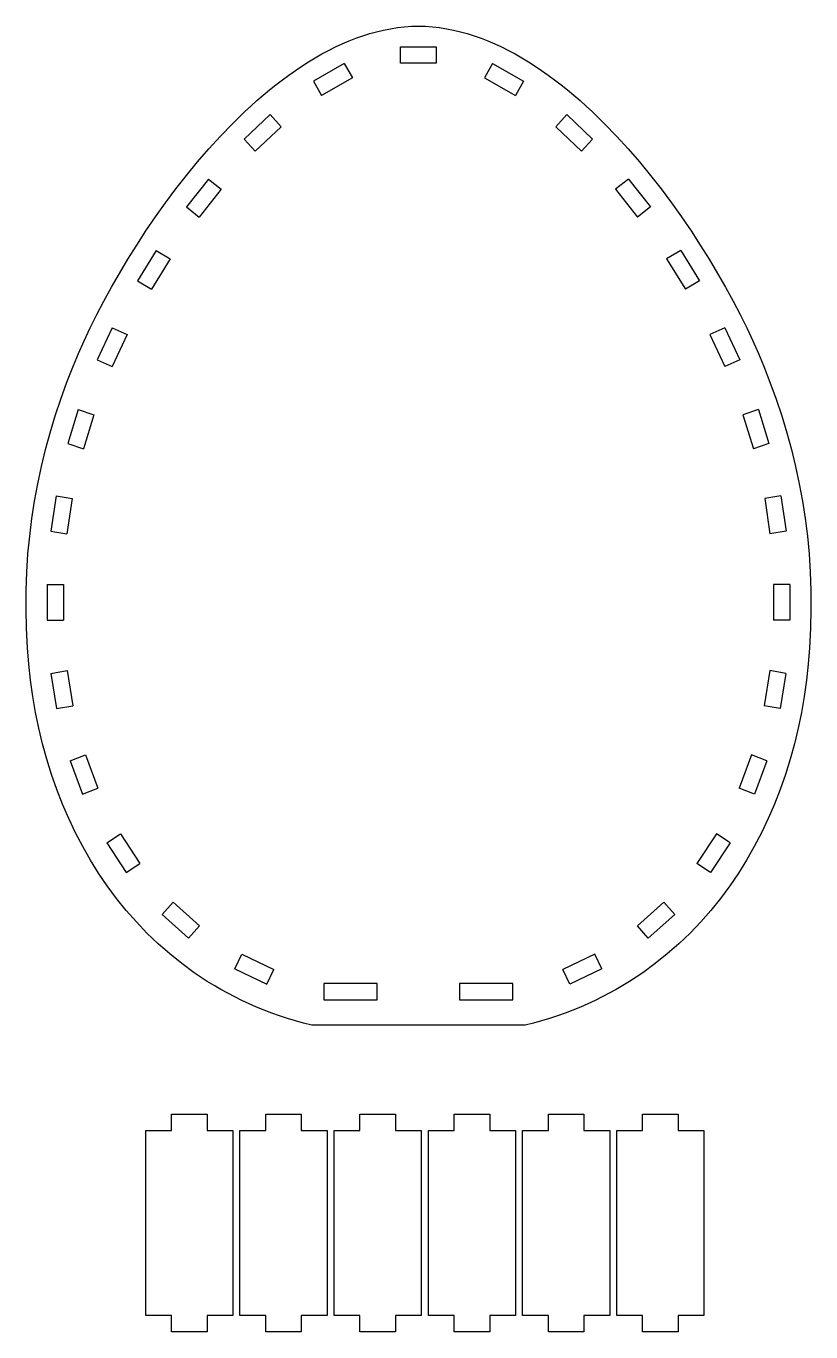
# Model space of a CAD drawing. Header units: millimetres. Extents: x -28 to 873, y 271 to 512.
# Drawn here: x 286.7 to 430.2, y 273.4 to 512.1 of the extents above; entities that cross this region are included whole.
import ezdxf

# ---------------------------------------------------------------- set-up
doc = ezdxf.new("R2010")
doc.units = ezdxf.units.MM
doc.header["$MEASUREMENT"] = 0
doc.layers.get('0').update_dxf_attribs({"linetype": 'CONTINUOUS', "true_color": 0xffffff})

msp = doc.modelspace()

# ---------------------------------------------------------------- linework, layer by layer
at = {"color": 7, "linetype": 'Continuous', "true_color": 0xffffff}
for p, q in [((344.88, 505.21), (339.23, 502)), ((344.88, 505.21), (346.36, 502.6)), ((371.98, 505.21), (370.51, 502.6)), ((371.98, 505.21), (377.64, 502)), ((339.23, 502), (340.7, 499.39)), ((346.36, 502.6), (340.7, 499.39)), ((370.51, 502.6), (376.16, 499.39)), ((377.64, 502), (376.16, 499.39)), ((331.3, 495.91), (326.59, 491.43)), ((331.3, 495.91), (333.31, 493.68)), ((385.56, 495.91), (383.56, 493.68)), ((385.56, 495.91), (390.27, 491.43)), ((333.31, 493.68), (328.6, 489.2)), ((383.56, 493.68), (388.27, 489.2)), ((326.59, 491.43), (328.6, 489.2)), ((390.27, 491.43), (388.27, 489.2)), ((320.03, 484.12), (316.01, 479.01)), ((322.4, 482.28), (318.38, 477.17)), ((320.03, 484.12), (322.4, 482.28)), ((396.83, 484.12), (394.46, 482.28)), ((394.46, 482.28), (398.48, 477.17)), ((396.83, 484.12), (400.85, 479.01)), ((316.01, 479.01), (318.38, 477.17)), ((400.85, 479.01), (398.48, 477.17)), ((310.46, 471.03), (307.05, 465.5)), ((310.46, 471.03), (313.05, 469.51)), ((406.4, 471.03), (403.81, 469.51)), ((406.4, 471.03), (409.81, 465.5)), ((313.05, 469.51), (309.63, 463.98)), ((403.81, 469.51), (407.23, 463.98)), ((307.05, 465.5), (309.63, 463.98)), ((409.81, 465.5), (407.23, 463.98)), ((302.42, 456.95), (299.7, 451.05)), ((302.42, 456.95), (305.16, 455.73)), ((414.44, 456.95), (411.7, 455.73)), ((414.44, 456.95), (417.16, 451.05)), ((305.16, 455.73), (302.44, 449.83)), ((411.7, 455.73), (414.42, 449.83)), ((299.7, 451.05), (302.44, 449.83)), ((417.16, 451.05), (414.42, 449.83)), ((296.25, 441.98), (294.35, 435.76)), ((296.25, 441.98), (299.1, 441.04)), ((420.62, 441.98), (417.76, 441.04)), ((420.62, 441.98), (422.51, 435.76)), ((299.1, 441.04), (297.2, 434.82)), ((417.76, 441.04), (419.66, 434.82)), ((294.35, 435.76), (297.2, 434.82)), ((422.51, 435.76), (419.66, 434.82)), ((292.18, 426.21), (291.23, 419.78)), ((292.18, 426.21), (295.14, 425.71)), ((295.14, 425.71), (294.19, 419.28)), ((424.69, 426.21), (421.73, 425.71)), ((421.73, 425.71), (422.67, 419.28)), ((424.69, 426.21), (425.63, 419.78)), ((291.23, 419.78), (294.19, 419.28)), ((425.63, 419.78), (422.67, 419.28)), ((290.54, 410.02), (293.54, 410.02)), ((290.54, 410.02), (290.55, 403.52)), ((293.54, 410.02), (293.55, 403.52)), ((423.32, 410.02), (423.31, 403.52)), ((426.32, 410.02), (423.32, 410.02)), ((426.32, 410.02), (426.31, 403.52)), ((290.55, 403.52), (293.55, 403.52)), ((426.31, 403.52), (423.31, 403.52)), ((291.24, 393.77), (294.2, 394.27)), ((291.24, 393.77), (292.28, 387.36)), ((294.2, 394.27), (295.24, 387.85)), ((422.66, 394.27), (421.63, 387.85)), ((425.62, 393.77), (422.66, 394.27)), ((425.62, 393.77), (424.58, 387.36)), ((292.28, 387.36), (295.24, 387.85)), ((424.58, 387.36), (421.63, 387.85)), ((294.75, 377.81), (297.55, 378.88)), ((294.75, 377.81), (297.01, 371.71)), ((297.55, 378.88), (299.81, 372.78)), ((419.31, 378.88), (417.05, 372.78)), ((422.11, 377.81), (419.31, 378.88)), ((422.11, 377.81), (419.85, 371.71)), ((297.01, 371.71), (299.81, 372.78)), ((419.85, 371.71), (417.05, 372.78)), ((301.46, 362.81), (303.96, 364.47)), ((301.46, 362.81), (305.03, 357.37)), ((303.96, 364.47), (307.52, 359.04)), ((412.9, 364.47), (409.34, 359.04)), ((415.4, 362.81), (411.83, 357.37)), ((415.4, 362.81), (412.9, 364.47)), ((305.03, 357.37), (307.52, 359.04)), ((411.83, 357.37), (409.34, 359.04)), ((311.58, 349.72), (313.57, 351.97)), ((313.57, 351.97), (318.41, 347.64)), ((403.29, 351.97), (398.45, 347.64)), ((405.28, 349.72), (403.29, 351.97)), ((311.58, 349.72), (316.43, 345.39)), ((405.28, 349.72), (400.44, 345.39)), ((316.43, 345.39), (318.41, 347.64)), ((400.44, 345.39), (398.45, 347.64)), ((324.88, 339.76), (326.16, 342.48)), ((326.16, 342.48), (332.02, 339.66)), ((390.7, 342.48), (384.84, 339.66)), ((391.98, 339.76), (390.7, 342.48)), ((324.88, 339.76), (330.74, 336.95)), ((330.74, 336.95), (332.02, 339.66)), ((386.12, 336.95), (384.84, 339.66)), ((391.98, 339.76), (386.12, 336.95))]:
    msp.add_line(p, q, dxfattribs=at)
for points in [[(338.93, 329.45), (337.43, 329.84), (335.95, 330.25), (334.49, 330.7), (333.05, 331.17), (331.63, 331.68), (330.24, 332.21), (328.86, 332.78), (327.51, 333.37), (326.18, 333.99), (324.87, 334.63), (323.58, 335.3), (322.31, 336.01), (321.07, 336.73), (319.84, 337.48), (317.46, 339.06), (315.17, 340.74), (312.96, 342.51), (310.84, 344.37), (308.81, 346.32), (306.87, 348.35), (305.01, 350.46), (303.24, 352.65), (301.56, 354.92), (299.97, 357.26), (298.47, 359.66), (297.06, 362.13), (295.74, 364.65), (294.51, 367.24), (293.37, 369.87), (292.32, 372.56), (291.35, 375.3), (290.48, 378.07), (289.71, 380.89), (289.02, 383.75), (288.42, 386.64), (287.92, 389.56), (287.51, 392.5), (287.19, 395.47), (286.96, 398.46), (286.79, 402.01), (286.72, 405.5), (286.74, 408.93), (286.85, 412.29), (287.06, 415.61), (287.37, 418.87), (287.76, 422.09), (288.25, 425.27), (288.83, 428.43), (289.5, 431.55), (290.25, 434.66), (291.1, 437.75), (292.04, 440.83), (293.07, 443.9), (294.19, 446.97), (295.39, 450.06), (296.31, 452.26), (297.33, 454.55), (298.44, 456.91), (299.65, 459.33), (300.94, 461.81), (302.32, 464.33), (303.78, 466.88), (305.32, 469.45), (306.93, 472.03), (308.62, 474.62), (310.38, 477.2), (312.21, 479.76), (314.1, 482.3), (316.06, 484.79), (318.07, 487.24), (320.14, 489.64), (322.26, 491.96), (324.43, 494.22), (326.65, 496.38), (327.78, 497.42), (328.91, 498.44), (330.06, 499.44), (331.22, 500.4), (332.39, 501.34), (333.56, 502.24), (334.75, 503.12), (335.94, 503.96), (337.14, 504.77), (338.35, 505.54), (339.57, 506.28), (340.79, 506.97), (342.02, 507.63), (343.26, 508.25), (344.5, 508.83), (345.75, 509.36), (347, 509.85), (348.26, 510.29), (349.52, 510.69), (350.78, 511.04), (352.05, 511.34), (353.33, 511.59), (354.6, 511.79), (355.88, 511.93), (357.16, 512.03), (358.44, 512.06), (359.73, 512.03), (361.01, 511.93), (362.29, 511.79), (363.56, 511.59), (364.84, 511.34), (366.1, 511.04), (367.37, 510.69), (368.63, 510.29), (369.89, 509.85), (371.14, 509.36), (372.39, 508.83), (373.63, 508.25), (374.87, 507.63), (376.1, 506.97), (377.32, 506.28), (378.54, 505.54), (379.75, 504.77), (380.95, 503.96), (382.14, 503.12), (383.33, 502.24), (384.5, 501.34), (385.67, 500.4), (386.83, 499.44), (387.97, 498.44), (389.11, 497.42), (390.24, 496.38), (392.46, 494.22), (394.63, 491.96), (396.75, 489.64), (398.82, 487.24), (400.83, 484.79), (402.79, 482.3), (404.68, 479.76), (406.51, 477.2), (408.27, 474.62), (409.96, 472.03), (411.57, 469.45), (413.11, 466.88), (414.57, 464.33), (415.95, 461.81), (417.24, 459.33), (418.45, 456.91), (419.56, 454.55), (420.58, 452.26), (421.5, 450.06), (422.7, 446.97), (423.82, 443.9), (424.85, 440.83), (425.78, 437.75), (426.63, 434.66), (427.39, 431.55), (428.06, 428.43), (428.64, 425.27), (429.13, 422.09), (429.53, 418.87), (429.83, 415.61), (430.04, 412.29), (430.15, 408.93), (430.18, 405.5), (430.1, 402.01), (429.93, 398.46), (429.7, 395.47), (429.38, 392.5), (428.97, 389.56), (428.47, 386.64), (427.87, 383.75), (427.18, 380.89), (426.41, 378.07), (425.54, 375.3), (424.58, 372.56), (423.52, 369.87), (422.38, 367.24), (421.15, 364.65), (419.83, 362.13), (418.42, 359.66), (416.92, 357.26), (415.33, 354.92), (413.65, 352.65), (411.88, 350.46), (410.03, 348.35), (408.08, 346.32), (406.05, 344.37), (403.93, 342.51), (401.72, 340.74), (399.43, 339.06), (397.04, 337.48), (395.82, 336.73), (394.58, 336.01), (393.31, 335.3), (392.02, 334.63), (390.71, 333.99), (389.38, 333.37), (388.03, 332.78), (386.65, 332.21), (385.26, 331.68), (383.84, 331.17), (382.4, 330.7), (380.94, 330.25), (379.46, 329.84), (377.96, 329.45), (377.94, 329.45), (377.9, 329.45), (377.83, 329.45), (377.74, 329.45), (377.62, 329.45), (377.47, 329.45), (377.31, 329.45), (377.12, 329.45), (376.91, 329.45), (376.68, 329.45), (376.43, 329.45), (376.16, 329.45), (375.87, 329.45), (375.56, 329.45), (375.24, 329.45), (374.91, 329.45), (374.56, 329.45), (374.19, 329.45), (373.82, 329.45), (373.43, 329.45), (373.03, 329.45), (372.62, 329.45), (371.78, 329.45), (370.91, 329.45), (370.02, 329.45), (369.11, 329.45), (368.2, 329.45), (367.29, 329.45), (366.38, 329.45), (365.49, 329.45), (364.62, 329.45), (363.77, 329.45), (363.37, 329.45), (362.97, 329.45), (362.58, 329.45), (362.2, 329.45), (361.84, 329.45), (361.49, 329.45), (361.15, 329.45), (360.83, 329.45), (360.53, 329.45), (360.24, 329.45), (359.97, 329.45), (359.72, 329.45), (359.49, 329.45), (359.28, 329.45), (359.09, 329.45), (358.92, 329.45), (358.78, 329.45), (358.66, 329.45), (358.56, 329.45), (358.49, 329.45), (358.45, 329.45), (358.44, 329.45), (358.43, 329.45), (358.39, 329.45), (358.32, 329.45), (358.23, 329.45), (358.11, 329.45), (357.96, 329.45), (357.79, 329.45), (357.61, 329.45), (357.39, 329.45), (357.16, 329.45), (356.91, 329.45), (356.64, 329.45), (356.36, 329.45), (356.05, 329.45), (355.73, 329.45), (355.4, 329.45), (355.04, 329.45), (354.68, 329.45), (354.31, 329.45), (353.92, 329.45), (353.52, 329.45), (353.11, 329.45), (352.27, 329.45), (351.4, 329.45), (350.51, 329.45), (349.6, 329.45), (348.69, 329.45), (347.77, 329.45), (346.87, 329.45), (345.98, 329.45), (345.1, 329.45), (344.26, 329.45), (343.86, 329.45), (343.46, 329.45), (343.07, 329.45), (342.69, 329.45), (342.33, 329.45), (341.98, 329.45), (341.64, 329.45), (341.32, 329.45), (341.02, 329.45), (340.73, 329.45), (340.46, 329.45), (340.21, 329.45), (339.98, 329.45), (339.77, 329.45), (339.58, 329.45), (339.41, 329.45), (339.27, 329.45), (339.15, 329.45), (339.05, 329.45), (338.98, 329.45), (338.94, 329.45), (338.93, 329.45), (338.93, 329.45), (338.93, 329.45)], [(355.18, 508.28), (355.2, 508.28), (355.25, 508.28), (355.34, 508.28), (355.46, 508.28), (355.61, 508.28), (355.78, 508.28), (355.98, 508.28), (356.2, 508.28), (356.43, 508.28), (356.69, 508.28), (356.96, 508.28), (357.24, 508.28), (357.83, 508.28), (358.43, 508.28), (359.04, 508.28), (359.62, 508.28), (359.91, 508.28), (360.17, 508.28), (360.43, 508.28), (360.67, 508.28), (360.89, 508.28), (361.08, 508.28), (361.26, 508.28), (361.4, 508.28), (361.52, 508.28), (361.61, 508.28), (361.66, 508.28), (361.68, 508.28), (361.68, 508.27), (361.68, 508.25), (361.68, 508.22), (361.68, 508.17), (361.68, 508.11), (361.68, 508.04), (361.68, 507.88), (361.68, 507.28), (361.68, 507.06), (361.68, 506.82), (361.68, 506.58), (361.68, 506.34), (361.68, 506.1), (361.68, 505.88), (361.68, 505.69), (361.68, 505.52), (361.68, 505.45), (361.68, 505.39), (361.68, 505.35), (361.68, 505.31), (361.68, 505.29), (361.68, 505.28), (361.66, 505.28), (361.61, 505.28), (361.52, 505.28), (361.4, 505.28), (361.26, 505.28), (361.08, 505.28), (360.89, 505.28), (360.67, 505.28), (360.43, 505.28), (360.17, 505.28), (359.91, 505.28), (359.62, 505.28), (359.04, 505.28), (358.43, 505.28), (357.83, 505.28), (357.24, 505.28), (356.96, 505.28), (356.69, 505.28), (356.43, 505.28), (356.2, 505.28), (355.98, 505.28), (355.78, 505.28), (355.61, 505.28), (355.46, 505.28), (355.34, 505.28), (355.25, 505.28), (355.2, 505.28), (355.18, 505.28), (355.18, 505.29), (355.18, 505.31), (355.18, 505.35), (355.18, 505.39), (355.18, 505.45), (355.18, 505.52), (355.18, 505.69), (355.18, 505.88), (355.18, 506.1), (355.18, 506.34), (355.18, 506.58), (355.18, 506.82), (355.18, 507.06), (355.18, 507.28), (355.18, 507.88), (355.18, 508.04), (355.18, 508.11), (355.18, 508.17), (355.18, 508.22), (355.18, 508.25), (355.18, 508.27), (355.18, 508.28), (355.18, 508.28), (355.18, 508.28)], [(341.15, 334.09), (341.16, 334.09), (341.18, 334.09), (341.22, 334.09), (341.26, 334.09), (341.32, 334.09), (341.39, 334.09), (341.48, 334.09), (341.57, 334.09), (341.68, 334.09), (341.79, 334.09), (341.92, 334.09), (342.05, 334.09), (342.35, 334.09), (342.68, 334.09), (343.03, 334.09), (343.42, 334.09), (343.82, 334.09), (344.24, 334.09), (344.67, 334.09), (345.12, 334.09), (346.03, 334.09), (346.94, 334.09), (347.38, 334.09), (347.82, 334.09), (348.24, 334.09), (348.64, 334.09), (349.02, 334.09), (349.38, 334.09), (349.71, 334.09), (350, 334.09), (350.14, 334.09), (350.26, 334.09), (350.38, 334.09), (350.49, 334.09), (350.58, 334.09), (350.66, 334.09), (350.74, 334.09), (350.8, 334.09), (350.84, 334.09), (350.88, 334.09), (350.9, 334.09), (350.9, 334.09), (350.9, 334.1), (350.9, 334.12), (350.9, 334.16), (350.9, 334.21), (350.9, 334.26), (350.9, 334.33), (350.9, 334.5), (350.9, 335.1), (350.9, 335.32), (350.9, 335.55), (350.9, 335.79), (350.9, 336.04), (350.9, 336.27), (350.9, 336.49), (350.9, 336.69), (350.9, 336.85), (350.9, 336.92), (350.9, 336.98), (350.9, 337.03), (350.9, 337.06), (350.9, 337.08), (350.9, 337.09), (350.9, 337.09), (350.88, 337.09), (350.84, 337.09), (350.8, 337.09), (350.74, 337.09), (350.66, 337.09), (350.58, 337.09), (350.49, 337.09), (350.38, 337.09), (350.26, 337.09), (350.14, 337.09), (350, 337.09), (349.71, 337.09), (349.38, 337.09), (349.02, 337.09), (348.64, 337.09), (348.24, 337.09), (347.82, 337.09), (347.38, 337.09), (346.94, 337.09), (346.03, 337.09), (345.12, 337.09), (344.67, 337.09), (344.24, 337.09), (343.82, 337.09), (343.42, 337.09), (343.03, 337.09), (342.68, 337.09), (342.35, 337.09), (342.05, 337.09), (341.92, 337.09), (341.79, 337.09), (341.68, 337.09), (341.57, 337.09), (341.48, 337.09), (341.39, 337.09), (341.32, 337.09), (341.26, 337.09), (341.22, 337.09), (341.18, 337.09), (341.16, 337.09), (341.15, 337.09), (341.15, 337.08), (341.15, 337.06), (341.15, 337.03), (341.15, 336.98), (341.15, 336.92), (341.15, 336.85), (341.15, 336.69), (341.15, 336.49), (341.15, 336.27), (341.15, 336.04), (341.15, 335.79), (341.15, 335.55), (341.15, 335.32), (341.15, 335.1), (341.15, 334.5), (341.15, 334.33), (341.15, 334.26), (341.15, 334.21), (341.15, 334.16), (341.15, 334.12), (341.15, 334.1), (341.15, 334.09), (341.15, 334.09), (341.15, 334.09)], [(365.96, 334.09), (365.96, 334.09), (365.99, 334.09), (366.02, 334.09), (366.07, 334.09), (366.13, 334.09), (366.2, 334.09), (366.28, 334.09), (366.38, 334.09), (366.48, 334.09), (366.6, 334.09), (366.72, 334.09), (366.86, 334.09), (367.15, 334.09), (367.48, 334.09), (367.84, 334.09), (368.22, 334.09), (368.62, 334.09), (369.04, 334.09), (369.48, 334.09), (369.92, 334.09), (370.83, 334.09), (371.74, 334.09), (372.19, 334.09), (372.62, 334.09), (373.04, 334.09), (373.45, 334.09), (373.83, 334.09), (374.18, 334.09), (374.51, 334.09), (374.81, 334.09), (374.94, 334.09), (375.07, 334.09), (375.18, 334.09), (375.29, 334.09), (375.38, 334.09), (375.47, 334.09), (375.54, 334.09), (375.6, 334.09), (375.65, 334.09), (375.68, 334.09), (375.7, 334.09), (375.71, 334.09), (375.71, 334.1), (375.71, 334.12), (375.71, 334.16), (375.71, 334.21), (375.71, 334.26), (375.71, 334.33), (375.71, 334.5), (375.71, 335.1), (375.71, 335.32), (375.71, 335.55), (375.71, 335.79), (375.71, 336.04), (375.71, 336.27), (375.71, 336.49), (375.71, 336.69), (375.71, 336.85), (375.71, 336.92), (375.71, 336.98), (375.71, 337.03), (375.71, 337.06), (375.71, 337.08), (375.71, 337.09), (375.7, 337.09), (375.68, 337.09), (375.65, 337.09), (375.6, 337.09), (375.54, 337.09), (375.47, 337.09), (375.38, 337.09), (375.29, 337.09), (375.18, 337.09), (375.07, 337.09), (374.94, 337.09), (374.81, 337.09), (374.51, 337.09), (374.19, 337.09), (373.83, 337.09), (373.45, 337.09), (373.04, 337.09), (372.62, 337.09), (372.19, 337.09), (371.74, 337.09), (370.83, 337.09), (369.92, 337.09), (369.48, 337.09), (369.04, 337.09), (368.62, 337.09), (368.22, 337.09), (367.84, 337.09), (367.48, 337.09), (367.15, 337.09), (366.86, 337.09), (366.72, 337.09), (366.6, 337.09), (366.48, 337.09), (366.38, 337.09), (366.28, 337.09), (366.2, 337.09), (366.13, 337.09), (366.07, 337.09), (366.02, 337.09), (365.99, 337.09), (365.96, 337.09), (365.96, 337.09), (365.96, 337.08), (365.96, 337.06), (365.96, 337.03), (365.96, 336.98), (365.96, 336.92), (365.96, 336.85), (365.96, 336.69), (365.96, 336.49), (365.96, 336.27), (365.96, 336.04), (365.96, 335.79), (365.96, 335.55), (365.96, 335.32), (365.96, 335.1), (365.96, 334.5), (365.96, 334.33), (365.96, 334.26), (365.96, 334.21), (365.96, 334.16), (365.96, 334.12), (365.96, 334.1), (365.96, 334.09), (365.96, 334.09), (365.96, 334.09)], [(313.29, 310.22), (313.29, 310.23), (313.29, 310.25), (313.29, 310.29), (313.29, 310.33), (313.29, 310.39), (313.29, 310.46), (313.29, 310.63), (313.29, 310.82), (313.29, 311.04), (313.29, 311.28), (313.29, 311.92), (313.29, 312.16), (313.29, 312.4), (313.29, 312.62), (313.29, 312.82), (313.29, 312.98), (313.29, 313.05), (313.29, 313.11), (313.29, 313.16), (313.29, 313.19), (313.29, 313.21), (313.29, 313.22), (313.31, 313.22), (313.36, 313.22), (313.45, 313.22), (313.57, 313.22), (313.71, 313.22), (313.89, 313.22), (314.09, 313.22), (314.3, 313.22), (314.54, 313.22), (314.8, 313.22), (315.07, 313.22), (315.35, 313.22), (315.93, 313.22), (316.54, 313.22), (317.15, 313.22), (317.73, 313.22), (318.01, 313.22), (318.28, 313.22), (318.54, 313.22), (318.77, 313.22), (318.99, 313.22), (319.19, 313.22), (319.36, 313.22), (319.51, 313.22), (319.63, 313.22), (319.72, 313.22), (319.77, 313.22), (319.79, 313.22), (319.79, 313.21), (319.79, 313.19), (319.79, 313.16), (319.79, 313.11), (319.79, 313.05), (319.79, 312.98), (319.79, 312.82), (319.79, 312.62), (319.79, 312.4), (319.79, 312.16), (319.79, 311.92), (319.79, 311.28), (319.79, 311.04), (319.79, 310.82), (319.79, 310.63), (319.79, 310.46), (319.79, 310.39), (319.79, 310.33), (319.79, 310.29), (319.79, 310.25), (319.79, 310.23), (319.79, 310.22), (319.8, 310.22), (319.84, 310.22), (319.91, 310.22), (319.99, 310.22), (320.1, 310.22), (320.22, 310.22), (320.37, 310.22), (320.53, 310.22), (320.7, 310.22), (320.88, 310.22), (321.08, 310.22), (321.28, 310.22), (321.71, 310.22), (322.15, 310.22), (322.58, 310.22), (323.01, 310.22), (323.21, 310.22), (323.41, 310.22), (323.59, 310.22), (323.77, 310.22), (323.92, 310.22), (324.07, 310.22), (324.19, 310.22), (324.3, 310.22), (324.38, 310.22), (324.45, 310.22), (324.49, 310.22), (324.5, 310.22), (324.5, 310.2), (324.5, 310.12), (324.5, 310.01), (324.5, 309.84), (324.5, 309.64), (324.5, 309.39), (324.5, 309.1), (324.5, 308.77), (324.5, 308.41), (324.5, 308), (324.5, 307.57), (324.5, 307.1), (324.5, 306.6), (324.5, 306.08), (324.5, 305.52), (324.5, 304.94), (324.5, 303.71), (324.5, 302.38), (324.5, 300.99), (324.5, 299.53), (324.5, 298.02), (324.5, 296.47), (324.5, 293.32), (324.5, 290.17), (324.5, 288.62), (324.5, 287.12), (324.5, 285.66), (324.5, 284.26), (324.5, 282.94), (324.5, 281.7), (324.5, 281.12), (324.5, 280.57), (324.5, 280.04), (324.5, 279.54), (324.5, 279.07), (324.5, 278.64), (324.5, 278.24), (324.5, 277.87), (324.5, 277.55), (324.5, 277.26), (324.5, 277.01), (324.5, 276.8), (324.5, 276.64), (324.5, 276.52), (324.5, 276.45), (324.5, 276.42), (324.49, 276.42), (324.45, 276.42), (324.38, 276.42), (324.3, 276.42), (324.19, 276.42), (324.07, 276.42), (323.92, 276.42), (323.77, 276.42), (323.59, 276.42), (323.41, 276.42), (323.21, 276.42), (323.01, 276.42), (322.58, 276.42), (322.15, 276.42), (321.71, 276.42), (321.28, 276.42), (321.08, 276.42), (320.88, 276.42), (320.7, 276.42), (320.53, 276.42), (320.37, 276.42), (320.22, 276.42), (320.1, 276.42), (319.99, 276.42), (319.91, 276.42), (319.84, 276.42), (319.8, 276.42), (319.79, 276.42), (319.79, 276.41), (319.79, 276.39), (319.79, 276.36), (319.79, 276.31), (319.79, 276.25), (319.79, 276.18), (319.79, 276.02), (319.79, 275.82), (319.79, 275.6), (319.79, 275.36), (319.79, 275.12), (319.79, 274.48), (319.79, 274.24), (319.79, 274.02), (319.79, 273.83), (319.79, 273.66), (319.79, 273.59), (319.79, 273.53), (319.79, 273.49), (319.79, 273.45), (319.79, 273.43), (319.79, 273.42), (319.77, 273.42), (319.72, 273.42), (319.63, 273.42), (319.51, 273.42), (319.36, 273.42), (319.19, 273.42), (318.99, 273.42), (318.77, 273.42), (318.54, 273.42), (318.28, 273.42), (318.01, 273.42), (317.73, 273.42), (317.15, 273.42), (316.54, 273.42), (315.93, 273.42), (315.35, 273.42), (315.07, 273.42), (314.8, 273.42), (314.54, 273.42), (314.3, 273.42), (314.09, 273.42), (313.89, 273.42), (313.71, 273.42), (313.57, 273.42), (313.45, 273.42), (313.36, 273.42), (313.31, 273.42), (313.29, 273.42), (313.29, 273.43), (313.29, 273.45), (313.29, 273.49), (313.29, 273.53), (313.29, 273.59), (313.29, 273.66), (313.29, 273.83), (313.29, 274.02), (313.29, 274.24), (313.29, 274.48), (313.29, 275.12), (313.29, 275.36), (313.29, 275.6), (313.29, 275.82), (313.29, 276.02), (313.29, 276.18), (313.29, 276.25), (313.29, 276.31), (313.29, 276.36), (313.29, 276.39), (313.29, 276.41), (313.29, 276.42), (313.28, 276.42), (313.24, 276.42), (313.17, 276.42), (313.09, 276.42), (312.98, 276.42), (312.85, 276.42), (312.71, 276.42), (312.55, 276.42), (312.38, 276.42), (312.2, 276.42), (312, 276.42), (311.8, 276.42), (311.37, 276.42), (310.93, 276.42), (310.49, 276.42), (310.07, 276.42), (309.86, 276.42), (309.67, 276.42), (309.48, 276.42), (309.31, 276.42), (309.15, 276.42), (309.01, 276.42), (308.89, 276.42), (308.78, 276.42), (308.69, 276.42), (308.63, 276.42), (308.59, 276.42), (308.58, 276.42), (308.58, 276.45), (308.58, 276.52), (308.58, 276.64), (308.58, 276.8), (308.58, 277.01), (308.58, 277.26), (308.58, 277.55), (308.58, 277.87), (308.58, 278.24), (308.58, 278.64), (308.58, 279.07), (308.58, 279.54), (308.58, 280.04), (308.58, 280.57), (308.58, 281.12), (308.58, 281.7), (308.58, 282.94), (308.58, 284.26), (308.58, 285.66), (308.58, 287.12), (308.58, 288.62), (308.58, 290.17), (308.58, 293.32), (308.58, 296.47), (308.58, 298.02), (308.58, 299.53), (308.58, 300.99), (308.58, 302.38), (308.58, 303.71), (308.58, 304.94), (308.58, 305.52), (308.58, 306.08), (308.58, 306.6), (308.58, 307.1), (308.58, 307.57), (308.58, 308), (308.58, 308.41), (308.58, 308.77), (308.58, 309.1), (308.58, 309.39), (308.58, 309.64), (308.58, 309.84), (308.58, 310.01), (308.58, 310.12), (308.58, 310.2), (308.58, 310.22), (308.59, 310.22), (308.63, 310.22), (308.69, 310.22), (308.78, 310.22), (308.89, 310.22), (309.01, 310.22), (309.15, 310.22), (309.31, 310.22), (309.48, 310.22), (309.67, 310.22), (309.86, 310.22), (310.07, 310.22), (310.49, 310.22), (310.93, 310.22), (311.37, 310.22), (311.8, 310.22), (312, 310.22), (312.2, 310.22), (312.38, 310.22), (312.55, 310.22), (312.71, 310.22), (312.85, 310.22), (312.98, 310.22), (313.09, 310.22), (313.17, 310.22), (313.24, 310.22), (313.28, 310.22), (313.29, 310.22), (313.29, 310.22), (313.29, 310.22)], [(330.51, 310.22), (330.51, 310.23), (330.51, 310.25), (330.51, 310.29), (330.51, 310.33), (330.51, 310.39), (330.51, 310.46), (330.51, 310.63), (330.51, 310.82), (330.51, 311.04), (330.51, 311.28), (330.51, 311.92), (330.51, 312.16), (330.51, 312.4), (330.51, 312.62), (330.51, 312.82), (330.51, 312.98), (330.51, 313.05), (330.51, 313.11), (330.51, 313.16), (330.51, 313.19), (330.51, 313.21), (330.51, 313.22), (330.53, 313.22), (330.59, 313.22), (330.67, 313.22), (330.79, 313.22), (330.94, 313.22), (331.11, 313.22), (331.31, 313.22), (331.53, 313.22), (331.77, 313.22), (332.02, 313.22), (332.29, 313.22), (332.57, 313.22), (333.16, 313.22), (333.76, 313.22), (334.37, 313.22), (334.96, 313.22), (335.24, 313.22), (335.51, 313.22), (335.76, 313.22), (336, 313.22), (336.22, 313.22), (336.41, 313.22), (336.59, 313.22), (336.73, 313.22), (336.85, 313.22), (336.94, 313.22), (337, 313.22), (337.01, 313.22), (337.01, 313.21), (337.01, 313.19), (337.01, 313.16), (337.01, 313.11), (337.01, 313.05), (337.01, 312.98), (337.01, 312.82), (337.01, 312.62), (337.01, 312.4), (337.01, 312.16), (337.01, 311.92), (337.01, 311.28), (337.01, 311.04), (337.01, 310.82), (337.01, 310.63), (337.01, 310.46), (337.01, 310.39), (337.01, 310.33), (337.01, 310.29), (337.01, 310.25), (337.01, 310.23), (337.01, 310.22), (337.03, 310.22), (337.07, 310.22), (337.13, 310.22), (337.22, 310.22), (337.32, 310.22), (337.45, 310.22), (337.59, 310.22), (337.75, 310.22), (337.92, 310.22), (338.11, 310.22), (338.3, 310.22), (338.51, 310.22), (338.93, 310.22), (339.37, 310.22), (339.81, 310.22), (340.23, 310.22), (340.44, 310.22), (340.63, 310.22), (340.82, 310.22), (340.99, 310.22), (341.15, 310.22), (341.29, 310.22), (341.42, 310.22), (341.52, 310.22), (341.61, 310.22), (341.67, 310.22), (341.71, 310.22), (341.73, 310.22), (341.73, 310.2), (341.73, 310.12), (341.73, 310.01), (341.73, 309.84), (341.73, 309.64), (341.73, 309.39), (341.73, 309.1), (341.73, 308.77), (341.73, 308.41), (341.73, 308), (341.73, 307.57), (341.73, 307.1), (341.73, 306.6), (341.73, 306.08), (341.73, 305.52), (341.73, 304.94), (341.73, 303.71), (341.73, 302.38), (341.73, 300.99), (341.73, 299.53), (341.73, 298.02), (341.73, 296.47), (341.73, 293.32), (341.73, 290.17), (341.73, 288.62), (341.73, 287.12), (341.73, 285.66), (341.73, 284.26), (341.73, 282.94), (341.73, 281.7), (341.73, 281.12), (341.73, 280.57), (341.73, 280.04), (341.73, 279.54), (341.73, 279.07), (341.73, 278.64), (341.73, 278.24), (341.73, 277.87), (341.73, 277.55), (341.73, 277.26), (341.73, 277.01), (341.73, 276.8), (341.73, 276.64), (341.73, 276.52), (341.73, 276.45), (341.73, 276.42), (341.71, 276.42), (341.67, 276.42), (341.61, 276.42), (341.52, 276.42), (341.42, 276.42), (341.29, 276.42), (341.15, 276.42), (340.99, 276.42), (340.82, 276.42), (340.63, 276.42), (340.44, 276.42), (340.23, 276.42), (339.81, 276.42), (339.37, 276.42), (338.93, 276.42), (338.51, 276.42), (338.3, 276.42), (338.11, 276.42), (337.92, 276.42), (337.75, 276.42), (337.59, 276.42), (337.45, 276.42), (337.32, 276.42), (337.22, 276.42), (337.13, 276.42), (337.07, 276.42), (337.03, 276.42), (337.01, 276.42), (337.01, 276.41), (337.01, 276.39), (337.01, 276.36), (337.01, 276.31), (337.01, 276.25), (337.01, 276.18), (337.01, 276.02), (337.01, 275.82), (337.01, 275.6), (337.01, 275.36), (337.01, 275.12), (337.01, 274.48), (337.01, 274.24), (337.01, 274.02), (337.01, 273.83), (337.01, 273.66), (337.01, 273.59), (337.01, 273.53), (337.01, 273.49), (337.01, 273.45), (337.01, 273.43), (337.01, 273.42), (337, 273.42), (336.94, 273.42), (336.85, 273.42), (336.73, 273.42), (336.59, 273.42), (336.41, 273.42), (336.22, 273.42), (336, 273.42), (335.76, 273.42), (335.51, 273.42), (335.24, 273.42), (334.96, 273.42), (334.37, 273.42), (333.76, 273.42), (333.16, 273.42), (332.57, 273.42), (332.29, 273.42), (332.02, 273.42), (331.77, 273.42), (331.53, 273.42), (331.31, 273.42), (331.11, 273.42), (330.94, 273.42), (330.79, 273.42), (330.67, 273.42), (330.59, 273.42), (330.53, 273.42), (330.51, 273.42), (330.51, 273.43), (330.51, 273.45), (330.51, 273.49), (330.51, 273.53), (330.51, 273.59), (330.51, 273.66), (330.51, 273.83), (330.51, 274.02), (330.51, 274.24), (330.51, 274.48), (330.51, 275.12), (330.51, 275.36), (330.51, 275.6), (330.51, 275.82), (330.51, 276.02), (330.51, 276.18), (330.51, 276.25), (330.51, 276.31), (330.51, 276.36), (330.51, 276.39), (330.51, 276.41), (330.51, 276.42), (330.5, 276.42), (330.46, 276.42), (330.4, 276.42), (330.31, 276.42), (330.21, 276.42), (330.08, 276.42), (329.94, 276.42), (329.78, 276.42), (329.61, 276.42), (329.42, 276.42), (329.23, 276.42), (329.02, 276.42), (328.6, 276.42), (328.16, 276.42), (327.72, 276.42), (327.29, 276.42), (327.09, 276.42), (326.9, 276.42), (326.71, 276.42), (326.54, 276.42), (326.38, 276.42), (326.24, 276.42), (326.11, 276.42), (326, 276.42), (325.92, 276.42), (325.86, 276.42), (325.81, 276.42), (325.8, 276.42), (325.8, 276.45), (325.8, 276.52), (325.8, 276.64), (325.8, 276.8), (325.8, 277.01), (325.8, 277.26), (325.8, 277.55), (325.8, 277.87), (325.8, 278.24), (325.8, 278.64), (325.8, 279.07), (325.8, 279.54), (325.8, 280.04), (325.8, 280.57), (325.8, 281.12), (325.8, 281.7), (325.8, 282.94), (325.8, 284.26), (325.8, 285.66), (325.8, 287.12), (325.8, 288.62), (325.8, 290.17), (325.8, 293.32), (325.8, 296.47), (325.8, 298.02), (325.8, 299.53), (325.8, 300.99), (325.8, 302.38), (325.8, 303.71), (325.8, 304.94), (325.8, 305.52), (325.8, 306.08), (325.8, 306.6), (325.8, 307.1), (325.8, 307.57), (325.8, 308), (325.8, 308.41), (325.8, 308.77), (325.8, 309.1), (325.8, 309.39), (325.8, 309.64), (325.8, 309.84), (325.8, 310.01), (325.8, 310.12), (325.8, 310.2), (325.8, 310.22), (325.81, 310.22), (325.86, 310.22), (325.92, 310.22), (326, 310.22), (326.11, 310.22), (326.24, 310.22), (326.38, 310.22), (326.54, 310.22), (326.71, 310.22), (326.9, 310.22), (327.09, 310.22), (327.29, 310.22), (327.72, 310.22), (328.16, 310.22), (328.6, 310.22), (329.02, 310.22), (329.23, 310.22), (329.42, 310.22), (329.61, 310.22), (329.78, 310.22), (329.94, 310.22), (330.08, 310.22), (330.21, 310.22), (330.31, 310.22), (330.4, 310.22), (330.46, 310.22), (330.5, 310.22), (330.51, 310.22), (330.51, 310.22), (330.51, 310.22)], [(347.74, 310.22), (347.74, 310.23), (347.74, 310.25), (347.74, 310.29), (347.74, 310.33), (347.74, 310.39), (347.74, 310.46), (347.74, 310.63), (347.74, 310.82), (347.74, 311.04), (347.74, 311.28), (347.74, 311.92), (347.74, 312.16), (347.74, 312.4), (347.74, 312.62), (347.74, 312.82), (347.74, 312.98), (347.74, 313.05), (347.74, 313.11), (347.74, 313.16), (347.74, 313.19), (347.74, 313.21), (347.74, 313.22), (347.76, 313.22), (347.81, 313.22), (347.9, 313.22), (348.02, 313.22), (348.16, 313.22), (348.34, 313.22), (348.54, 313.22), (348.75, 313.22), (348.99, 313.22), (349.25, 313.22), (349.52, 313.22), (349.8, 313.22), (350.38, 313.22), (350.99, 313.22), (351.6, 313.22), (352.18, 313.22), (352.46, 313.22), (352.73, 313.22), (352.99, 313.22), (353.22, 313.22), (353.44, 313.22), (353.64, 313.22), (353.81, 313.22), (353.96, 313.22), (354.08, 313.22), (354.17, 313.22), (354.22, 313.22), (354.24, 313.22), (354.24, 313.21), (354.24, 313.19), (354.24, 313.16), (354.24, 313.11), (354.24, 313.05), (354.24, 312.98), (354.24, 312.82), (354.24, 312.62), (354.24, 312.4), (354.24, 312.16), (354.24, 311.92), (354.24, 311.28), (354.24, 311.04), (354.24, 310.82), (354.24, 310.63), (354.24, 310.46), (354.24, 310.39), (354.24, 310.33), (354.24, 310.29), (354.24, 310.25), (354.24, 310.23), (354.24, 310.22), (354.25, 310.22), (354.29, 310.22), (354.36, 310.22), (354.44, 310.22), (354.55, 310.22), (354.67, 310.22), (354.82, 310.22), (354.98, 310.22), (355.15, 310.22), (355.33, 310.22), (355.53, 310.22), (355.73, 310.22), (356.16, 310.22), (356.6, 310.22), (357.03, 310.22), (357.46, 310.22), (357.66, 310.22), (357.86, 310.22), (358.04, 310.22), (358.22, 310.22), (358.37, 310.22), (358.52, 310.22), (358.64, 310.22), (358.75, 310.22), (358.83, 310.22), (358.9, 310.22), (358.94, 310.22), (358.95, 310.22), (358.95, 310.2), (358.95, 310.12), (358.95, 310.01), (358.95, 309.84), (358.95, 309.64), (358.95, 309.39), (358.95, 309.1), (358.95, 308.77), (358.95, 308.41), (358.95, 308), (358.95, 307.57), (358.95, 307.1), (358.95, 306.6), (358.95, 306.08), (358.95, 305.52), (358.95, 304.94), (358.95, 303.71), (358.95, 302.38), (358.95, 300.99), (358.95, 299.53), (358.95, 298.02), (358.95, 296.47), (358.95, 293.32), (358.95, 290.17), (358.95, 288.62), (358.95, 287.12), (358.95, 285.66), (358.95, 284.26), (358.95, 282.94), (358.95, 281.7), (358.95, 281.12), (358.95, 280.57), (358.95, 280.04), (358.95, 279.54), (358.95, 279.07), (358.95, 278.64), (358.95, 278.24), (358.95, 277.87), (358.95, 277.55), (358.95, 277.26), (358.95, 277.01), (358.95, 276.8), (358.95, 276.64), (358.95, 276.52), (358.95, 276.45), (358.95, 276.42), (358.94, 276.42), (358.9, 276.42), (358.83, 276.42), (358.75, 276.42), (358.64, 276.42), (358.52, 276.42), (358.37, 276.42), (358.22, 276.42), (358.04, 276.42), (357.86, 276.42), (357.66, 276.42), (357.46, 276.42), (357.03, 276.42), (356.6, 276.42), (356.16, 276.42), (355.73, 276.42), (355.53, 276.42), (355.33, 276.42), (355.15, 276.42), (354.98, 276.42), (354.82, 276.42), (354.67, 276.42), (354.55, 276.42), (354.44, 276.42), (354.36, 276.42), (354.29, 276.42), (354.25, 276.42), (354.24, 276.42), (354.24, 276.41), (354.24, 276.39), (354.24, 276.36), (354.24, 276.31), (354.24, 276.25), (354.24, 276.18), (354.24, 276.02), (354.24, 275.82), (354.24, 275.6), (354.24, 275.36), (354.24, 275.12), (354.24, 274.48), (354.24, 274.24), (354.24, 274.02), (354.24, 273.83), (354.24, 273.66), (354.24, 273.59), (354.24, 273.53), (354.24, 273.49), (354.24, 273.45), (354.24, 273.43), (354.24, 273.42), (354.22, 273.42), (354.17, 273.42), (354.08, 273.42), (353.96, 273.42), (353.81, 273.42), (353.64, 273.42), (353.44, 273.42), (353.22, 273.42), (352.99, 273.42), (352.73, 273.42), (352.46, 273.42), (352.18, 273.42), (351.6, 273.42), (350.99, 273.42), (350.38, 273.42), (349.8, 273.42), (349.52, 273.42), (349.25, 273.42), (348.99, 273.42), (348.75, 273.42), (348.54, 273.42), (348.34, 273.42), (348.16, 273.42), (348.02, 273.42), (347.9, 273.42), (347.81, 273.42), (347.76, 273.42), (347.74, 273.42), (347.74, 273.43), (347.74, 273.45), (347.74, 273.49), (347.74, 273.53), (347.74, 273.59), (347.74, 273.66), (347.74, 273.83), (347.74, 274.02), (347.74, 274.24), (347.74, 274.48), (347.74, 275.12), (347.74, 275.36), (347.74, 275.6), (347.74, 275.82), (347.74, 276.02), (347.74, 276.18), (347.74, 276.25), (347.74, 276.31), (347.74, 276.36), (347.74, 276.39), (347.74, 276.41), (347.74, 276.42), (347.73, 276.42), (347.69, 276.42), (347.62, 276.42), (347.54, 276.42), (347.43, 276.42), (347.3, 276.42), (347.16, 276.42), (347, 276.42), (346.83, 276.42), (346.65, 276.42), (346.45, 276.42), (346.25, 276.42), (345.82, 276.42), (345.38, 276.42), (344.94, 276.42), (344.52, 276.42), (344.31, 276.42), (344.12, 276.42), (343.93, 276.42), (343.76, 276.42), (343.6, 276.42), (343.46, 276.42), (343.34, 276.42), (343.23, 276.42), (343.14, 276.42), (343.08, 276.42), (343.04, 276.42), (343.03, 276.42), (343.03, 276.45), (343.03, 276.52), (343.03, 276.64), (343.03, 276.8), (343.03, 277.01), (343.03, 277.26), (343.03, 277.55), (343.03, 277.87), (343.03, 278.24), (343.03, 278.64), (343.03, 279.07), (343.03, 279.54), (343.03, 280.04), (343.03, 280.57), (343.03, 281.12), (343.03, 281.7), (343.03, 282.94), (343.03, 284.26), (343.03, 285.66), (343.03, 287.12), (343.03, 288.62), (343.03, 290.17), (343.03, 293.32), (343.03, 296.47), (343.03, 298.02), (343.03, 299.53), (343.03, 300.99), (343.03, 302.38), (343.03, 303.71), (343.03, 304.94), (343.03, 305.52), (343.03, 306.08), (343.03, 306.6), (343.03, 307.1), (343.03, 307.57), (343.03, 308), (343.03, 308.41), (343.03, 308.77), (343.03, 309.1), (343.03, 309.39), (343.03, 309.64), (343.03, 309.84), (343.03, 310.01), (343.03, 310.12), (343.03, 310.2), (343.03, 310.22), (343.04, 310.22), (343.08, 310.22), (343.14, 310.22), (343.23, 310.22), (343.34, 310.22), (343.46, 310.22), (343.6, 310.22), (343.76, 310.22), (343.93, 310.22), (344.12, 310.22), (344.31, 310.22), (344.52, 310.22), (344.94, 310.22), (345.38, 310.22), (345.82, 310.22), (346.25, 310.22), (346.45, 310.22), (346.65, 310.22), (346.83, 310.22), (347, 310.22), (347.16, 310.22), (347.3, 310.22), (347.43, 310.22), (347.54, 310.22), (347.62, 310.22), (347.69, 310.22), (347.73, 310.22), (347.74, 310.22), (347.74, 310.22), (347.74, 310.22)], [(364.96, 310.22), (364.96, 310.23), (364.96, 310.25), (364.96, 310.29), (364.96, 310.33), (364.96, 310.39), (364.96, 310.46), (364.96, 310.63), (364.96, 310.82), (364.96, 311.04), (364.96, 311.28), (364.96, 311.92), (364.96, 312.16), (364.96, 312.4), (364.96, 312.62), (364.96, 312.82), (364.96, 312.98), (364.96, 313.05), (364.96, 313.11), (364.96, 313.16), (364.96, 313.19), (364.96, 313.21), (364.96, 313.22), (364.98, 313.22), (365.04, 313.22), (365.12, 313.22), (365.24, 313.22), (365.39, 313.22), (365.56, 313.22), (365.76, 313.22), (365.98, 313.22), (366.22, 313.22), (366.47, 313.22), (366.74, 313.22), (367.02, 313.22), (367.61, 313.22), (368.21, 313.22), (368.82, 313.22), (369.41, 313.22), (369.69, 313.22), (369.96, 313.22), (370.21, 313.22), (370.45, 313.22), (370.67, 313.22), (370.86, 313.22), (371.04, 313.22), (371.18, 313.22), (371.3, 313.22), (371.39, 313.22), (371.45, 313.22), (371.46, 313.22), (371.46, 313.21), (371.46, 313.19), (371.46, 313.16), (371.46, 313.11), (371.46, 313.05), (371.46, 312.98), (371.46, 312.82), (371.46, 312.62), (371.46, 312.4), (371.46, 312.16), (371.46, 311.92), (371.46, 311.28), (371.46, 311.04), (371.46, 310.82), (371.46, 310.63), (371.46, 310.46), (371.46, 310.39), (371.46, 310.33), (371.46, 310.29), (371.46, 310.25), (371.46, 310.23), (371.46, 310.22), (371.48, 310.22), (371.52, 310.22), (371.58, 310.22), (371.67, 310.22), (371.77, 310.22), (371.9, 310.22), (372.04, 310.22), (372.2, 310.22), (372.37, 310.22), (372.56, 310.22), (372.75, 310.22), (372.96, 310.22), (373.38, 310.22), (373.82, 310.22), (374.26, 310.22), (374.68, 310.22), (374.89, 310.22), (375.08, 310.22), (375.27, 310.22), (375.44, 310.22), (375.6, 310.22), (375.74, 310.22), (375.87, 310.22), (375.97, 310.22), (376.06, 310.22), (376.12, 310.22), (376.16, 310.22), (376.18, 310.22), (376.18, 310.2), (376.18, 310.12), (376.18, 310.01), (376.18, 309.84), (376.18, 309.64), (376.18, 309.39), (376.18, 309.1), (376.18, 308.77), (376.18, 308.41), (376.18, 308), (376.18, 307.57), (376.18, 307.1), (376.18, 306.6), (376.18, 306.08), (376.18, 305.52), (376.18, 304.94), (376.18, 303.71), (376.18, 302.38), (376.18, 300.99), (376.18, 299.53), (376.18, 298.02), (376.18, 296.47), (376.18, 293.32), (376.18, 290.17), (376.18, 288.62), (376.18, 287.12), (376.18, 285.66), (376.18, 284.26), (376.18, 282.94), (376.18, 281.7), (376.18, 281.12), (376.18, 280.57), (376.18, 280.04), (376.18, 279.54), (376.18, 279.07), (376.18, 278.64), (376.18, 278.24), (376.18, 277.87), (376.18, 277.55), (376.18, 277.26), (376.18, 277.01), (376.18, 276.8), (376.18, 276.64), (376.18, 276.52), (376.18, 276.45), (376.18, 276.42), (376.16, 276.42), (376.12, 276.42), (376.06, 276.42), (375.97, 276.42), (375.87, 276.42), (375.74, 276.42), (375.6, 276.42), (375.44, 276.42), (375.27, 276.42), (375.08, 276.42), (374.89, 276.42), (374.68, 276.42), (374.26, 276.42), (373.82, 276.42), (373.38, 276.42), (372.96, 276.42), (372.75, 276.42), (372.56, 276.42), (372.37, 276.42), (372.2, 276.42), (372.04, 276.42), (371.9, 276.42), (371.77, 276.42), (371.67, 276.42), (371.58, 276.42), (371.52, 276.42), (371.48, 276.42), (371.46, 276.42), (371.46, 276.41), (371.46, 276.39), (371.46, 276.36), (371.46, 276.31), (371.46, 276.25), (371.46, 276.18), (371.46, 276.02), (371.46, 275.82), (371.46, 275.6), (371.46, 275.36), (371.46, 275.12), (371.46, 274.48), (371.46, 274.24), (371.46, 274.02), (371.46, 273.83), (371.46, 273.66), (371.46, 273.59), (371.46, 273.53), (371.46, 273.49), (371.46, 273.45), (371.46, 273.43), (371.46, 273.42), (371.45, 273.42), (371.39, 273.42), (371.3, 273.42), (371.18, 273.42), (371.04, 273.42), (370.86, 273.42), (370.67, 273.42), (370.45, 273.42), (370.21, 273.42), (369.96, 273.42), (369.69, 273.42), (369.41, 273.42), (368.82, 273.42), (368.21, 273.42), (367.61, 273.42), (367.02, 273.42), (366.74, 273.42), (366.47, 273.42), (366.22, 273.42), (365.98, 273.42), (365.76, 273.42), (365.56, 273.42), (365.39, 273.42), (365.24, 273.42), (365.12, 273.42), (365.04, 273.42), (364.98, 273.42), (364.96, 273.42), (364.96, 273.43), (364.96, 273.45), (364.96, 273.49), (364.96, 273.53), (364.96, 273.59), (364.96, 273.66), (364.96, 273.83), (364.96, 274.02), (364.96, 274.24), (364.96, 274.48), (364.96, 275.12), (364.96, 275.36), (364.96, 275.6), (364.96, 275.82), (364.96, 276.02), (364.96, 276.18), (364.96, 276.25), (364.96, 276.31), (364.96, 276.36), (364.96, 276.39), (364.96, 276.41), (364.96, 276.42), (364.95, 276.42), (364.91, 276.42), (364.85, 276.42), (364.76, 276.42), (364.66, 276.42), (364.53, 276.42), (364.39, 276.42), (364.23, 276.42), (364.06, 276.42), (363.87, 276.42), (363.68, 276.42), (363.47, 276.42), (363.05, 276.42), (362.61, 276.42), (362.17, 276.42), (361.74, 276.42), (361.54, 276.42), (361.35, 276.42), (361.16, 276.42), (360.99, 276.42), (360.83, 276.42), (360.69, 276.42), (360.56, 276.42), (360.45, 276.42), (360.37, 276.42), (360.31, 276.42), (360.26, 276.42), (360.25, 276.42), (360.25, 276.45), (360.25, 276.52), (360.25, 276.64), (360.25, 276.8), (360.25, 277.01), (360.25, 277.26), (360.25, 277.55), (360.25, 277.87), (360.25, 278.24), (360.25, 278.64), (360.25, 279.07), (360.25, 279.54), (360.25, 280.04), (360.25, 280.57), (360.25, 281.12), (360.25, 281.7), (360.25, 282.94), (360.25, 284.26), (360.25, 285.66), (360.25, 287.12), (360.25, 288.62), (360.25, 290.17), (360.25, 293.32), (360.25, 296.47), (360.25, 298.02), (360.25, 299.53), (360.25, 300.99), (360.25, 302.38), (360.25, 303.71), (360.25, 304.94), (360.25, 305.52), (360.25, 306.08), (360.25, 306.6), (360.25, 307.1), (360.25, 307.57), (360.25, 308), (360.25, 308.41), (360.25, 308.77), (360.25, 309.1), (360.25, 309.39), (360.25, 309.64), (360.25, 309.84), (360.25, 310.01), (360.25, 310.12), (360.25, 310.2), (360.25, 310.22), (360.26, 310.22), (360.31, 310.22), (360.37, 310.22), (360.45, 310.22), (360.56, 310.22), (360.69, 310.22), (360.83, 310.22), (360.99, 310.22), (361.16, 310.22), (361.35, 310.22), (361.54, 310.22), (361.74, 310.22), (362.17, 310.22), (362.61, 310.22), (363.05, 310.22), (363.47, 310.22), (363.68, 310.22), (363.87, 310.22), (364.06, 310.22), (364.23, 310.22), (364.39, 310.22), (364.53, 310.22), (364.66, 310.22), (364.76, 310.22), (364.85, 310.22), (364.91, 310.22), (364.95, 310.22), (364.96, 310.22), (364.96, 310.22), (364.96, 310.22)], [(382.19, 310.22), (382.19, 310.23), (382.19, 310.25), (382.19, 310.29), (382.19, 310.33), (382.19, 310.39), (382.19, 310.46), (382.19, 310.63), (382.19, 310.82), (382.19, 311.04), (382.19, 311.28), (382.19, 311.92), (382.19, 312.16), (382.19, 312.4), (382.19, 312.62), (382.19, 312.82), (382.19, 312.98), (382.19, 313.05), (382.19, 313.11), (382.19, 313.16), (382.19, 313.19), (382.19, 313.21), (382.19, 313.22), (382.21, 313.22), (382.26, 313.22), (382.35, 313.22), (382.47, 313.22), (382.61, 313.22), (382.79, 313.22), (382.99, 313.22), (383.2, 313.22), (383.44, 313.22), (383.7, 313.22), (383.97, 313.22), (384.25, 313.22), (384.83, 313.22), (385.44, 313.22), (386.05, 313.22), (386.63, 313.22), (386.91, 313.22), (387.18, 313.22), (387.44, 313.22), (387.67, 313.22), (387.89, 313.22), (388.09, 313.22), (388.26, 313.22), (388.41, 313.22), (388.53, 313.22), (388.62, 313.22), (388.67, 313.22), (388.69, 313.22), (388.69, 313.21), (388.69, 313.19), (388.69, 313.16), (388.69, 313.11), (388.69, 313.05), (388.69, 312.98), (388.69, 312.82), (388.69, 312.62), (388.69, 312.4), (388.69, 312.16), (388.69, 311.92), (388.69, 311.28), (388.69, 311.04), (388.69, 310.82), (388.69, 310.63), (388.69, 310.46), (388.69, 310.39), (388.69, 310.33), (388.69, 310.29), (388.69, 310.25), (388.69, 310.23), (388.69, 310.22), (388.7, 310.22), (388.74, 310.22), (388.81, 310.22), (388.89, 310.22), (389, 310.22), (389.12, 310.22), (389.27, 310.22), (389.43, 310.22), (389.6, 310.22), (389.78, 310.22), (389.98, 310.22), (390.18, 310.22), (390.61, 310.22), (391.05, 310.22), (391.48, 310.22), (391.91, 310.22), (392.11, 310.22), (392.31, 310.22), (392.49, 310.22), (392.67, 310.22), (392.82, 310.22), (392.97, 310.22), (393.09, 310.22), (393.2, 310.22), (393.28, 310.22), (393.35, 310.22), (393.39, 310.22), (393.4, 310.22), (393.4, 310.2), (393.4, 310.12), (393.4, 310.01), (393.4, 309.84), (393.4, 309.64), (393.4, 309.39), (393.4, 309.1), (393.4, 308.77), (393.4, 308.41), (393.4, 308), (393.4, 307.57), (393.4, 307.1), (393.4, 306.6), (393.4, 306.08), (393.4, 305.52), (393.4, 304.94), (393.4, 303.71), (393.4, 302.38), (393.4, 300.99), (393.4, 299.53), (393.4, 298.02), (393.4, 296.47), (393.4, 293.32), (393.4, 290.17), (393.4, 288.62), (393.4, 287.12), (393.4, 285.66), (393.4, 284.26), (393.4, 282.94), (393.4, 281.7), (393.4, 281.12), (393.4, 280.57), (393.4, 280.04), (393.4, 279.54), (393.4, 279.07), (393.4, 278.64), (393.4, 278.24), (393.4, 277.87), (393.4, 277.55), (393.4, 277.26), (393.4, 277.01), (393.4, 276.8), (393.4, 276.64), (393.4, 276.52), (393.4, 276.45), (393.4, 276.42), (393.39, 276.42), (393.35, 276.42), (393.28, 276.42), (393.2, 276.42), (393.09, 276.42), (392.97, 276.42), (392.82, 276.42), (392.67, 276.42), (392.49, 276.42), (392.31, 276.42), (392.11, 276.42), (391.91, 276.42), (391.48, 276.42), (391.05, 276.42), (390.61, 276.42), (390.18, 276.42), (389.98, 276.42), (389.78, 276.42), (389.6, 276.42), (389.43, 276.42), (389.27, 276.42), (389.12, 276.42), (389, 276.42), (388.89, 276.42), (388.81, 276.42), (388.74, 276.42), (388.7, 276.42), (388.69, 276.42), (388.69, 276.41), (388.69, 276.39), (388.69, 276.36), (388.69, 276.31), (388.69, 276.25), (388.69, 276.18), (388.69, 276.02), (388.69, 275.82), (388.69, 275.6), (388.69, 275.36), (388.69, 275.12), (388.69, 274.48), (388.69, 274.24), (388.69, 274.02), (388.69, 273.83), (388.69, 273.66), (388.69, 273.59), (388.69, 273.53), (388.69, 273.49), (388.69, 273.45), (388.69, 273.43), (388.69, 273.42), (388.67, 273.42), (388.62, 273.42), (388.53, 273.42), (388.41, 273.42), (388.26, 273.42), (388.09, 273.42), (387.89, 273.42), (387.67, 273.42), (387.44, 273.42), (387.18, 273.42), (386.91, 273.42), (386.63, 273.42), (386.05, 273.42), (385.44, 273.42), (384.83, 273.42), (384.25, 273.42), (383.97, 273.42), (383.7, 273.42), (383.44, 273.42), (383.2, 273.42), (382.99, 273.42), (382.79, 273.42), (382.61, 273.42), (382.47, 273.42), (382.35, 273.42), (382.26, 273.42), (382.21, 273.42), (382.19, 273.42), (382.19, 273.43), (382.19, 273.45), (382.19, 273.49), (382.19, 273.53), (382.19, 273.59), (382.19, 273.66), (382.19, 273.83), (382.19, 274.02), (382.19, 274.24), (382.19, 274.48), (382.19, 275.12), (382.19, 275.36), (382.19, 275.6), (382.19, 275.82), (382.19, 276.02), (382.19, 276.18), (382.19, 276.25), (382.19, 276.31), (382.19, 276.36), (382.19, 276.39), (382.19, 276.41), (382.19, 276.42), (382.18, 276.42), (382.14, 276.42), (382.07, 276.42), (381.99, 276.42), (381.88, 276.42), (381.75, 276.42), (381.61, 276.42), (381.45, 276.42), (381.28, 276.42), (381.1, 276.42), (380.9, 276.42), (380.7, 276.42), (380.27, 276.42), (379.83, 276.42), (379.39, 276.42), (378.97, 276.42), (378.76, 276.42), (378.57, 276.42), (378.38, 276.42), (378.21, 276.42), (378.05, 276.42), (377.91, 276.42), (377.79, 276.42), (377.68, 276.42), (377.59, 276.42), (377.53, 276.42), (377.49, 276.42), (377.48, 276.42), (377.48, 276.45), (377.48, 276.52), (377.48, 276.64), (377.48, 276.8), (377.48, 277.01), (377.48, 277.26), (377.48, 277.55), (377.48, 277.87), (377.48, 278.24), (377.48, 278.64), (377.48, 279.07), (377.48, 279.54), (377.48, 280.04), (377.48, 280.57), (377.48, 281.12), (377.48, 281.7), (377.48, 282.94), (377.48, 284.26), (377.48, 285.66), (377.48, 287.12), (377.48, 288.62), (377.48, 290.17), (377.48, 293.32), (377.48, 296.47), (377.48, 298.02), (377.48, 299.53), (377.48, 300.99), (377.48, 302.38), (377.48, 303.71), (377.48, 304.94), (377.48, 305.52), (377.48, 306.08), (377.48, 306.6), (377.48, 307.1), (377.48, 307.57), (377.48, 308), (377.48, 308.41), (377.48, 308.77), (377.48, 309.1), (377.48, 309.39), (377.48, 309.64), (377.48, 309.84), (377.48, 310.01), (377.48, 310.12), (377.48, 310.2), (377.48, 310.22), (377.49, 310.22), (377.53, 310.22), (377.59, 310.22), (377.68, 310.22), (377.79, 310.22), (377.91, 310.22), (378.05, 310.22), (378.21, 310.22), (378.38, 310.22), (378.57, 310.22), (378.76, 310.22), (378.97, 310.22), (379.39, 310.22), (379.83, 310.22), (380.27, 310.22), (380.7, 310.22), (380.9, 310.22), (381.1, 310.22), (381.28, 310.22), (381.45, 310.22), (381.61, 310.22), (381.75, 310.22), (381.88, 310.22), (381.99, 310.22), (382.07, 310.22), (382.14, 310.22), (382.18, 310.22), (382.19, 310.22), (382.19, 310.22), (382.19, 310.22)], [(399.41, 310.22), (399.41, 310.23), (399.41, 310.25), (399.41, 310.29), (399.41, 310.33), (399.41, 310.39), (399.41, 310.46), (399.41, 310.63), (399.41, 310.82), (399.41, 311.04), (399.41, 311.28), (399.41, 311.92), (399.41, 312.16), (399.41, 312.4), (399.41, 312.62), (399.41, 312.82), (399.41, 312.98), (399.41, 313.05), (399.41, 313.11), (399.41, 313.16), (399.41, 313.19), (399.41, 313.21), (399.41, 313.22), (399.43, 313.22), (399.49, 313.22), (399.57, 313.22), (399.69, 313.22), (399.84, 313.22), (400.01, 313.22), (400.21, 313.22), (400.43, 313.22), (400.67, 313.22), (400.92, 313.22), (401.19, 313.22), (401.47, 313.22), (402.06, 313.22), (402.66, 313.22), (403.27, 313.22), (403.86, 313.22), (404.14, 313.22), (404.41, 313.22), (404.66, 313.22), (404.9, 313.22), (405.12, 313.22), (405.31, 313.22), (405.49, 313.22), (405.63, 313.22), (405.75, 313.22), (405.84, 313.22), (405.9, 313.22), (405.91, 313.22), (405.91, 313.21), (405.91, 313.19), (405.91, 313.16), (405.91, 313.11), (405.91, 313.05), (405.91, 312.98), (405.91, 312.82), (405.91, 312.62), (405.91, 312.4), (405.91, 312.16), (405.91, 311.92), (405.91, 311.28), (405.91, 311.04), (405.91, 310.82), (405.91, 310.63), (405.91, 310.46), (405.91, 310.39), (405.91, 310.33), (405.91, 310.29), (405.91, 310.25), (405.91, 310.23), (405.91, 310.22), (405.93, 310.22), (405.97, 310.22), (406.03, 310.22), (406.12, 310.22), (406.22, 310.22), (406.35, 310.22), (406.49, 310.22), (406.65, 310.22), (406.82, 310.22), (407.01, 310.22), (407.2, 310.22), (407.41, 310.22), (407.83, 310.22), (408.27, 310.22), (408.71, 310.22), (409.13, 310.22), (409.34, 310.22), (409.53, 310.22), (409.72, 310.22), (409.89, 310.22), (410.05, 310.22), (410.19, 310.22), (410.32, 310.22), (410.42, 310.22), (410.51, 310.22), (410.57, 310.22), (410.61, 310.22), (410.63, 310.22), (410.63, 310.2), (410.63, 310.12), (410.63, 310.01), (410.63, 309.84), (410.63, 309.64), (410.63, 309.39), (410.63, 309.1), (410.63, 308.77), (410.63, 308.41), (410.63, 308), (410.63, 307.57), (410.63, 307.1), (410.63, 306.6), (410.63, 306.08), (410.63, 305.52), (410.63, 304.94), (410.63, 303.71), (410.63, 302.38), (410.63, 300.99), (410.63, 299.53), (410.63, 298.02), (410.63, 296.47), (410.63, 293.32), (410.63, 290.17), (410.63, 288.62), (410.63, 287.12), (410.63, 285.66), (410.63, 284.26), (410.63, 282.94), (410.63, 281.7), (410.63, 281.12), (410.63, 280.57), (410.63, 280.04), (410.63, 279.54), (410.63, 279.07), (410.63, 278.64), (410.63, 278.24), (410.63, 277.87), (410.63, 277.55), (410.63, 277.26), (410.63, 277.01), (410.63, 276.8), (410.63, 276.64), (410.63, 276.52), (410.63, 276.45), (410.63, 276.42), (410.61, 276.42), (410.57, 276.42), (410.51, 276.42), (410.42, 276.42), (410.32, 276.42), (410.19, 276.42), (410.05, 276.42), (409.89, 276.42), (409.72, 276.42), (409.53, 276.42), (409.34, 276.42), (409.13, 276.42), (408.71, 276.42), (408.27, 276.42), (407.83, 276.42), (407.41, 276.42), (407.2, 276.42), (407.01, 276.42), (406.82, 276.42), (406.65, 276.42), (406.49, 276.42), (406.35, 276.42), (406.22, 276.42), (406.12, 276.42), (406.03, 276.42), (405.97, 276.42), (405.93, 276.42), (405.91, 276.42), (405.91, 276.41), (405.91, 276.39), (405.91, 276.36), (405.91, 276.31), (405.91, 276.25), (405.91, 276.18), (405.91, 276.02), (405.91, 275.82), (405.91, 275.6), (405.91, 275.36), (405.91, 275.12), (405.91, 274.48), (405.91, 274.24), (405.91, 274.02), (405.91, 273.83), (405.91, 273.66), (405.91, 273.59), (405.91, 273.53), (405.91, 273.49), (405.91, 273.45), (405.91, 273.43), (405.91, 273.42), (405.9, 273.42), (405.84, 273.42), (405.75, 273.42), (405.63, 273.42), (405.49, 273.42), (405.31, 273.42), (405.12, 273.42), (404.9, 273.42), (404.66, 273.42), (404.41, 273.42), (404.14, 273.42), (403.86, 273.42), (403.27, 273.42), (402.66, 273.42), (402.06, 273.42), (401.47, 273.42), (401.19, 273.42), (400.92, 273.42), (400.67, 273.42), (400.43, 273.42), (400.21, 273.42), (400.01, 273.42), (399.84, 273.42), (399.69, 273.42), (399.57, 273.42), (399.49, 273.42), (399.43, 273.42), (399.41, 273.42), (399.41, 273.43), (399.41, 273.45), (399.41, 273.49), (399.41, 273.53), (399.41, 273.59), (399.41, 273.66), (399.41, 273.83), (399.41, 274.02), (399.41, 274.24), (399.41, 274.48), (399.41, 275.12), (399.41, 275.36), (399.41, 275.6), (399.41, 275.82), (399.41, 276.02), (399.41, 276.18), (399.41, 276.25), (399.41, 276.31), (399.41, 276.36), (399.41, 276.39), (399.41, 276.41), (399.41, 276.42), (399.4, 276.42), (399.36, 276.42), (399.3, 276.42), (399.21, 276.42), (399.11, 276.42), (398.98, 276.42), (398.84, 276.42), (398.68, 276.42), (398.51, 276.42), (398.32, 276.42), (398.13, 276.42), (397.92, 276.42), (397.5, 276.42), (397.06, 276.42), (396.62, 276.42), (396.19, 276.42), (395.99, 276.42), (395.8, 276.42), (395.61, 276.42), (395.44, 276.42), (395.28, 276.42), (395.14, 276.42), (395.01, 276.42), (394.9, 276.42), (394.82, 276.42), (394.75, 276.42), (394.71, 276.42), (394.7, 276.42), (394.7, 276.45), (394.7, 276.52), (394.7, 276.64), (394.7, 276.8), (394.7, 277.01), (394.7, 277.26), (394.7, 277.55), (394.7, 277.87), (394.7, 278.24), (394.7, 278.64), (394.7, 279.07), (394.7, 279.54), (394.7, 280.04), (394.7, 280.57), (394.7, 281.12), (394.7, 281.7), (394.7, 282.94), (394.7, 284.26), (394.7, 285.66), (394.7, 287.12), (394.7, 288.62), (394.7, 290.17), (394.7, 293.32), (394.7, 296.47), (394.7, 298.02), (394.7, 299.53), (394.7, 300.99), (394.7, 302.38), (394.7, 303.71), (394.7, 304.94), (394.7, 305.52), (394.7, 306.08), (394.7, 306.6), (394.7, 307.1), (394.7, 307.57), (394.7, 308), (394.7, 308.41), (394.7, 308.77), (394.7, 309.1), (394.7, 309.39), (394.7, 309.64), (394.7, 309.84), (394.7, 310.01), (394.7, 310.12), (394.7, 310.2), (394.7, 310.22), (394.71, 310.22), (394.75, 310.22), (394.82, 310.22), (394.9, 310.22), (395.01, 310.22), (395.14, 310.22), (395.28, 310.22), (395.44, 310.22), (395.61, 310.22), (395.8, 310.22), (395.99, 310.22), (396.19, 310.22), (396.62, 310.22), (397.06, 310.22), (397.5, 310.22), (397.92, 310.22), (398.13, 310.22), (398.32, 310.22), (398.51, 310.22), (398.68, 310.22), (398.84, 310.22), (398.98, 310.22), (399.11, 310.22), (399.21, 310.22), (399.3, 310.22), (399.36, 310.22), (399.4, 310.22), (399.41, 310.22), (399.41, 310.22), (399.41, 310.22)]]:
    msp.add_lwpolyline(points, dxfattribs=at)

doc.saveas('drawing.dxf')
